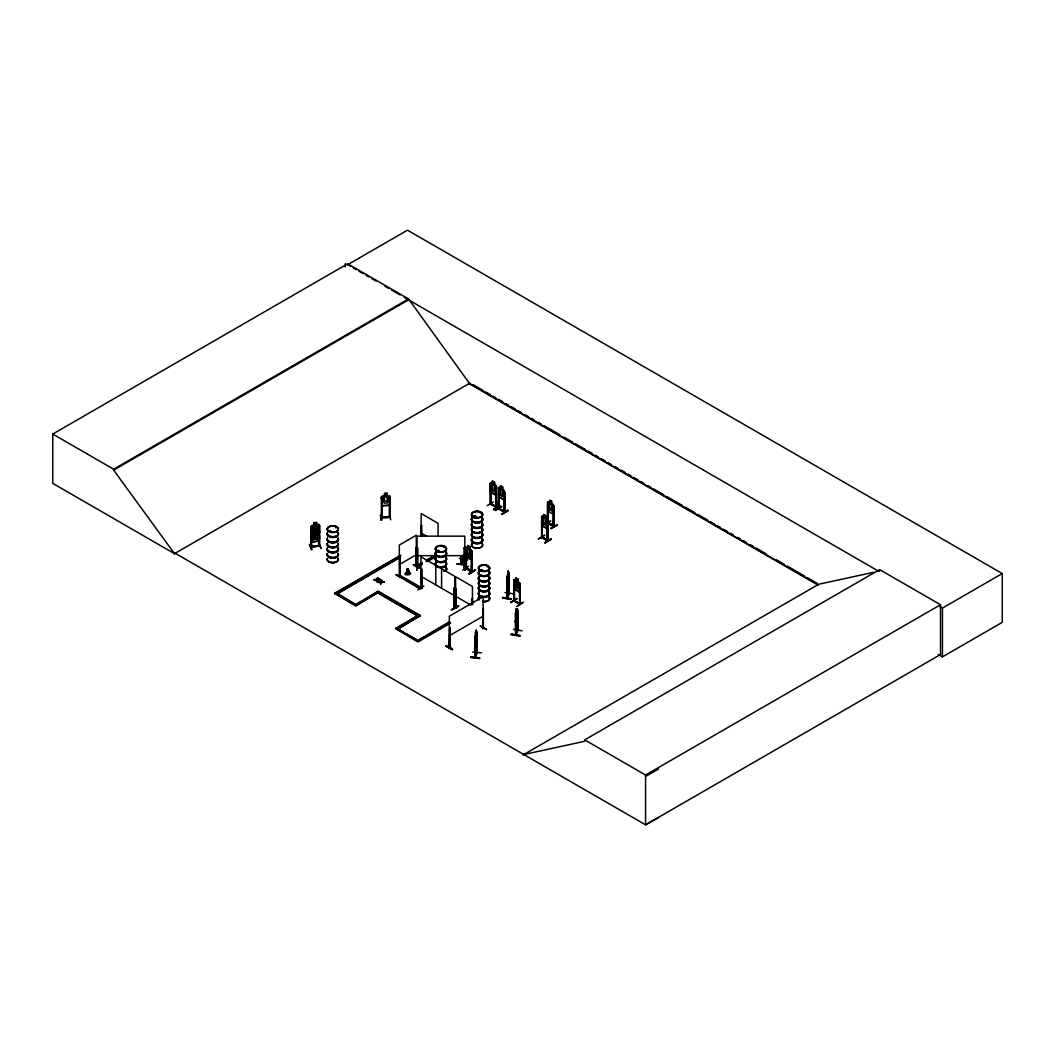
<?xml version="1.0" encoding="UTF-8"?>
<svg xmlns="http://www.w3.org/2000/svg" width="1055" height="1055" viewBox="0 0 1055 1055"><rect width="100%" height="100%" fill="white"/><g stroke="black" fill="none" stroke-linecap="round" stroke-linejoin="round"><path stroke-width="1.5" d="M475.528 657.331C475.871 653.981 473.062 663.054 477.031 652.781M407.626 572.469C406.07 561.603 412.822 577.336 406.452 573.907L407.744 568.619L408.443 572.549M475.423 638.895L475.277 640.029M463.396 556.104C464.16 561.181 458.978 571.639 461.286 556.143M463.185 559.361L461.272 563.621L463.488 559.401M461.787 555.734C459.624 570.992 464.029 562.711 463.699 556.156M508.853 593.503L506.888 597.658L507.521 598.08L508.22 574.276L507.561 580.29M508.853 593.306L509.433 592.804L507.284 598.515L507.218 576.637L508.246 570.94L508.325 573.485M516.132 609.342L515.341 614.221L515.433 635.216L517.886 629.637M515.974 634.068C514.972 635.928 516.871 631.167 517.491 630.297M474.935 643.128C475.212 649.906 479.498 626.802 475.225 645.027L475.528 646.135L476.095 644.592M508.932 579.024L508.84 581.898L509.051 578.997M517.332 618.639L515.578 622.49L517.543 615.738M470.675 657.463C497.736 660.483 452.7 654.39 479.524 657.924M470.767 657.133L479.432 658.557M479.511 658.294L470.781 656.79M456.947 564.016L464.2 565.045M511.424 598.726C484.627 594.796 529.623 601.667 502.628 598.08M502.615 598.159L502.734 597.473M511.108 634.886C538.037 638.354 493.265 631.483 519.917 635.492M519.917 635.849L511.227 634.213M407.085 574.21L407.507 568.777L406.175 573.458M475.568 642.033L475.159 645.99L475.686 642.218L476.016 643.629M476.478 637.167L475.568 641.466L475.251 640.372M474.908 641.427C476.333 626.169 472.627 663.252 476.425 647.902M475.027 657.687L474.935 636.719L476.609 631.457L477.031 653.282L476.715 631.47M402.443 578.364L396.087 574.698L402.614 578.298M402.588 577.942L396.218 574.606M475.04 642.706L475.343 641.071L474.935 642.178M407.612 568.645L406.32 572.997M458.727 606.084L452.279 609.698L458.595 606.032M406.452 573.907L407.56 568.843M330.123 530.546L328.975 531.219L330.65 531.219M335.648 527.619L336.136 527.078M336.294 527.619L335.872 527.513M438.273 550.868L437.456 550.486L438.577 550.446M437.97 550.38L438.84 550.802L437.97 551.185M444.564 547.4L443.733 547.189L444.656 547.176M473.299 516.541L474.803 516.765M474.486 516.845L473.642 516.528M474.381 516.897L474.71 516.541M474.948 516.752L473.669 516.185M480.091 512.73L480.829 512.941M481.7 569.779L480.289 570.056M481.898 570.056L481.225 569.595M487.107 566.522L487.832 566.522L487.133 566.179M457.039 563.752L464.319 564.359M502.708 597.895L511.438 599.121M445.843 646.056C451.817 646.57 457.54 653.612 445.843 646.056L452.239 649.669M446.16 645.792L452.516 649.471M475.871 641.48L475.343 646.359M494.413 484.68L495.837 485.419C488.03 477.783 490.048 487.239 490.905 492.342L495.85 495.125L495.837 485.419L496.562 486.698L496.562 507.679L490.219 504.013L490.324 483.098L492.408 483.441M495.85 495.125L496.562 493.147M504.62 497.855L504.039 499.846L499.081 497.063L498.448 494.307L499.16 497.024L503.987 499.74L504.752 497.868M519.284 591.855L514.51 589.086L513.745 586.422L514.365 589.191L519.337 591.961L519.917 583.56L514.405 579.512L513.745 579.986L514.312 601.284M519.337 591.961L519.983 590.022M547.743 526.537L547.176 528.515L547.888 526.55M553.901 512.189L553.11 514.194L548.231 511.385L547.65 508.576L548.297 511.345M471.229 559.519L471.954 557.449L471.295 559.48L466.297 556.737L465.651 547.545L466.389 547.018L467.813 547.822L466.772 548.191L466.772 552.675L467.813 555.194L469.778 556.302L470.833 554.97L469.923 546.609L467.747 545.461L467.813 557.594M475.634 636.653L476.122 634.846M475.634 637.457L476.003 636.468M475.515 638.908L475.04 640.029L476.517 636.218M476.122 637.246L476.438 636.112M475.528 639.739L476.095 638.183M475.04 642.192L475.436 641.084M475.528 644.223L476.161 633.514L475.568 639.554L476.161 637.998M476.438 645.779L475.027 649.682L476.517 645.752M476.056 643.563L475.818 641.335M475.673 631.985L476.28 630.191L476.438 647.941L476.728 642.891M475.673 632.789L476.056 631.8M477.229 633.264L477.124 653.19M475.225 656.672L477.163 652.478M475.66 634.279L475.541 631.84L475.304 657.779L476.728 652.742M318.689 538.854L311.964 539.778L318.689 538.854L319.665 536.322M311.12 539.738L312.016 542.046L318.716 541.07L319.665 538.472M376.78 581.661L377.426 579.67L380.13 579.314L377.426 580.079L377.519 577.81L376.78 581.661L376.266 580.962C378.996 578.536 372.639 579.274 374.63 580.408L376.793 580.118M380.895 583.626L381.633 580.184L380.908 582.492L378.257 582.109L381 581.753M380.895 584.035L382.147 580.487M381.633 580.184L381 582.162L378.257 582.505M384.363 495.903L381.435 496.905L382.332 505.688L389.216 505.345L390.218 502.905M389.216 505.345L390.205 502.853M377.519 579.736L378.033 578.114M380.38 583.745L380.908 582.083M467.958 559.836L459.242 558.306M507.547 574.988L508.339 570.953M507.679 573.538L508.114 572.549M509.024 572.654L506.835 577.481L506.928 598.475L509.235 593.253M507.152 578.457L507.152 597.974M509.367 574.039L509.196 594.044L508.827 572.232M507.178 585.776L508.84 581.898L507.178 585.776L506.928 583.943M505.002 592.554L513.706 593.82M507.112 597.987L509.143 593.543M516.185 610.278L516.607 608.484L516.185 609.474C517.464 605.24 517.596 617.03 516.066 618.955L515.71 617.861M517.53 609.394L515.341 614.221M516.818 610.225L517.319 608.972M515.948 615.236L515.79 635.255L516.04 611.729M517.86 610.779L517.649 630.798L517.451 609.289L517.649 630.798M513.495 629.294L522.093 630.837M517.886 629.598L517.741 630.705M515.829 635.163L517.926 630.257M493.45 502.022L487.12 505.662M501.639 506.756L495.309 510.106M538.432 539.092L544.776 535.122L538.485 538.775M550.776 521.065L546.938 523.254M319.612 545.356C316.645 546.569 308.917 545.066 311.766 547.189M310.829 547.123L319.335 545.87M318.742 545.264L318.847 546.226L319.335 545.158M417.82 589.837L423.82 586.053M462.552 570.148L468.578 566.324M510.594 602.55L516.858 598.858M309.326 544.723L311.924 549.721L309.748 544.604M309.748 544.327L311.449 549.747M381.158 520.352L380.42 515.143L381.607 519.93M420.905 588.189L420.985 556.816L454.797 576.333L454.573 607.258M421.024 588.255L421.341 588.07M469.844 549.062L471.954 551.092L472.033 572.1L465.664 568.54L465.914 567.616M471.255 549.853L465.717 547.492L465.717 568.579L466.508 568.619M471.915 572.061C473.88 570.465 458.965 564.807 471.321 571.19M471.308 571.731L471.611 552.082L472.178 571.902M513.666 600.902L520.062 604.502L520.049 583.534L519.324 582.268M514.629 600.4L513.956 600.018L514.194 601.231M514.55 601.113L514.55 588.097M416.844 570.135L416.857 565.915L416.804 570.148M490.733 504.382L490.509 484.403L491.142 504.29L490.232 504.092L490.443 503.182M504.145 511.385C509.314 513.218 490.113 503.974 504.039 511.49M500.518 488.214L499.107 487.397L504.752 491.419L504.435 511.926M547.835 503.446L548.178 523.465L548.415 510.29M541.532 537.443L542.244 537.826L541.835 517.807M547.888 540.371L541.769 536.586L542.046 537.786L542.402 523.016M553.282 525.693C556.565 526.788 546.134 521.223 548.257 522.753M543.721 514.444L543.721 517.003L543.655 514.484L545.804 515.644L545.672 518.124L546.701 519.522L546.701 524.005L545.672 525.337L543.721 524.216L542.692 521.684L542.692 517.201C543.536 515.315 541.756 516.831 547.123 518.889L547.888 520.089L547.888 541.083L547.189 540.74L548.007 540.147M547.163 540.701L547.585 502.18L548.323 501.666L553.057 504.567L551.752 503.723L551.818 501.283L549.734 500.083L549.734 502.642L548.692 502.839L548.692 507.323L549.734 509.842L551.673 510.963L552.715 509.644L552.715 505.16L551.818 503.683M542.336 516.132L541.835 537.325L548.099 540.951L547.69 540.331M449.562 628.2L449.496 647.744L449.971 646.504M483.427 628.226L482.728 628.569L483.15 608.55L482.517 628.437L483.375 628.2L483.375 608.669M475.409 657.74L475.423 636.495M318.122 534.555L316.698 536.678L314.034 537.074L312.61 535.36M316.737 538.947L318.162 536.824L318.122 530.072L316.698 529.478M399.291 576.373L399.357 545.013L416.25 535.254L416.527 566.786M461.668 564.333L461.483 555.695M437.192 550.842L437.667 550.868M481.673 569.977L480.473 569.779M481.871 570.175L480.315 570.175M487.779 566.509L487.344 566.601M318.663 546.015L318.663 526.498L319.52 526.564L318.663 526.498M311.12 531.14L311.99 530.085L318.663 529.162L319.665 529.861M312.043 532.366L311.133 533.355L312.043 532.366L318.663 531.324L319.665 532.023M319.441 526.392L319.454 546.147L319.612 525.087L318.61 524.375L311.95 525.311L311.067 526.353L311.106 547.321L319.349 545.897M417.015 566.799L417.886 567.696L417.793 548.007L416.989 548.191M463.923 567.023L464.886 566.997L463.897 567.194M399.674 576.531L399.858 556.829M455.813 588.73L455.786 608.287L456.037 588.598M381.528 496.931L382.398 496.021L389.19 495.665L390.205 496.404L390.113 517.385L389.981 516.449L381.303 517.148M483.335 627.54L482.728 627.857M482.61 628.345L483.375 628.213M382.147 517.095L381.251 517.662L390.179 517.201M382.266 517.28L382.147 498.092L381.343 498.131L382.147 498.092M389.374 516.515L389.361 517.187M329.068 530.836L329.819 531.192M330.347 531.021L329.411 531.404M438.669 550.961L437.97 551.119M499.173 487.357L498.448 487.872L499.121 509.156L499.266 494.347M542.31 516.027L541.571 516.541L541.637 537.509M513.811 580.052L514.471 579.472M312.662 533.144L314.087 532.142L313.942 527.408L316.817 527.038M417.767 567.01L416.923 567.023M464.015 566.799L463.923 567.735L464.886 567.709L464.793 536.151L416.989 536.151L417.081 567.761L417.872 567.722M464.767 567.722L464.886 566.812M416.474 566.759L416.25 547.11L416.514 566.812M416.198 566.957L416.474 547.242M413.375 564.702L419.758 568.394L413.244 564.768M467.747 545.461L467.879 547.954M469.923 546.609L469.778 558.702M471.954 551.092L471.176 549.892M421.209 568.553L421.301 588.097L420.048 588.954L398.922 576.135L400.148 575.423L421.275 587.622L420.048 588.334L398.922 576.135M465.941 548.851L466.033 568.394L472.178 571.929M471.387 571.757L471.611 552.082M472.178 552.411L471.387 552.213M421.749 587.635L420.919 587.45L421.631 587.859M469.027 573.498C489.058 562.315 455.879 581.832 475.33 569.845M475.33 570.122L469.079 573.88M469.33 574.039L475.291 569.792M454.441 587.74L454.164 607.416L454.441 587.74L455.008 607.509M455.008 588.07L454.217 587.872M454.217 606.757L454.692 606.981M454.164 607.416L455.008 607.561M458.477 606.058C452.358 608.92 445.619 612.995 458.477 606.032M514.326 581.714L513.759 581.384L514.392 601.271M519.35 603.592L519.864 604.475L519.429 584.628L520.221 584.826L520.286 604.383L513.97 600.783L513.811 579.947M520.221 584.826L519.429 584.628M514.009 600.071L514.392 600.559M510.646 602.642L516.95 598.554L510.646 602.247M486.513 629.505L480.487 626.063M519.574 603.974L519.64 584.496M517.029 606.282L523.359 602.22L517.108 606.282M482.583 627.606L482.926 628.529M449.905 627.738L449.272 647.625L449.338 616.212L483.15 596.695L483.019 628.068M421.67 525.443L421.67 536.415M472.139 604.436L472.363 598.04L472.653 604.462M175.288 553.308L174.603 553.717L52.75 483.361L52.75 434.067L347.675 263.79L408.562 298.934L469.449 383.387L818.047 584.655M347.675 263.79L347.675 264.7L407.481 230.175L1002.25 573.564L1002.25 622.358L942.445 656.883L938.172 654.403M52.75 434.067L113.637 469.211L408.562 298.934M658.478 817.467L645.568 824.825L175.209 553.268L174.51 553.664L113.637 470.121L408.562 299.844M174.51 553.664L470.134 382.991M492.408 481.199L494.492 482.241L494.492 484.641M496.404 507.613L496.14 487.661L496.786 507.547L490.443 503.894M496.72 487.99L495.929 487.792M498.699 489.138L499.266 489.467M503.947 490.193L502.668 489.375L502.536 487.054L500.598 485.933L499.556 493.015L500.598 495.534L502.536 496.654L503.578 495.336L503.578 490.852L502.536 489.454L502.668 486.975L500.598 485.775L500.598 488.333M504.105 512.057L504.105 492.514L504.91 492.725L504.976 512.282L498.699 508.655L498.699 494.017M504.91 492.725L504.105 492.514M334.633 593.253L355.759 605.451L378.125 592.541L355.759 606.058L334.633 593.253L335.859 592.541L356.999 605.346M335.899 592.554L400.689 555.154M334.633 593.86L358.436 580.158M361.245 578.522L400.689 555.761M400.518 556.671L337.125 593.873L400.518 557.277M496.14 492.54L496.272 507.178M493.859 509.644L500.189 505.938L493.846 509.605M399.357 564.53L416.25 554.772M499.028 509.156C500.809 508.484 497.142 507.336 499.121 508.444M495.349 510.515L501.692 506.44L495.349 510.106M501.692 514.167L508.062 510.132L501.784 514.167M508.378 510.673L502.048 514.352M422.158 562.592L416.527 565.836L417.767 566.548L421.987 564.109M426.391 560.152L434.845 555.273M422.158 563.199L416.527 566.456L417.767 567.168L421.987 564.728M426.391 560.759L433.434 556.697M398.922 576.755L400.148 576.043L410.013 581.727M407.652 571.757C398.051 576.703 417.622 574.896 407.876 571.757M426.207 561.669L436.071 555.985M427.618 561.471L436.071 556.592M420.378 615.513L398.012 629.031L420.378 615.513L378.125 591.117L355.759 604.634M357.17 603.829L361.39 601.39M364.212 599.754L375.475 593.253M419.151 616.832L376.886 591.829L378.125 591.723L420.378 616.12M547.585 502.18L547.822 541.044L541.611 537.457M553.163 504.461L553.901 505.727L553.888 526.722L553.453 525.469M553.479 506.703L553.189 526.313L553.479 506.703L554.112 526.59L547.558 523.056L553.783 526.682M554.046 507.033L553.255 506.835M545.738 518.084L547.888 520.089M541.571 522.977L542.217 525.746L547.097 528.555L542.27 525.693L541.716 522.964M547.242 521.196L548.033 521.394L547.242 521.196L547.242 540.793M546.675 523.161L550.486 520.959M550.868 528.107L557.515 524.981L551.172 528.647M550.895 528.45L557.211 524.744M541.637 536.797L542.046 537.074M547.176 540.16L542.468 537.193M450.591 623.083L417.912 641.941L395.559 628.424L417.912 615.513L396.786 628.318L417.912 640.517M544.855 542.468L551.198 538.815L545.171 543.009M517.965 579.09L515.895 577.889L515.895 580.448L514.853 580.646L514.853 585.129L515.895 587.648L517.834 588.769L518.875 587.45L517.965 579.09L517.9 581.529M449.351 621.764L416.685 641.229M419.521 639.594L423.78 637.128M426.629 635.492L443.68 625.655M446.516 624.006L449.351 622.371M395.559 628.424L417.912 641.335L450.591 622.463M449.338 635.73L483.15 616.212M523.122 754.932L818.746 584.246L873.21 572.403M523.808 754.523L584.694 741.283L584.694 739.871L879.619 569.595L940.506 604.739L940.506 654.548L645.568 824.825L645.568 775.016L940.506 604.739M879.619 571.006L878.934 571.414L404.316 297.391M939.623 606.454L942.445 608.089L1002.25 573.564M645.568 776.44L658.478 769.082M311.832 547.202L311.7 527.474L310.922 527.592L311.027 547.294M407.652 568.896L409.353 573.3M390.152 516.713L389.242 516.752M390.034 517.451L381.462 517.86M421.248 587.358L421.631 588.571L421.565 569.014M454.375 606.506L454.771 607.759M519.574 603.262L520.181 603.566M496.074 506.426L496.483 507.679M504.264 511.161L504.659 512.413M316.724 527.131L313.942 527.408M316.843 529.254L313.968 529.623L312.61 530.876L312.662 537.628L314.087 539.342M314.034 530.665L316.698 530.283M314.087 532.946L316.737 532.551M314.034 535.149L316.698 534.766M318.716 541.07L311.99 541.993L311.212 539.712L311.159 526.366M313.994 525.1L313.902 522.634L316.777 522.291L316.685 524.783L318.109 525.377L318.109 529.861L316.685 531.984L314.021 532.366L312.596 530.639L312.596 526.155L314.021 525.153L314.021 522.753M314.021 530.441L316.685 530.072M318.636 543.404L321.116 548.429L318.992 543.391M321.102 548.389L318.57 543.088M377.519 579.327L380.13 579.314M374.143 579.723L380.13 579.723M381.633 581.701L384.244 582.096L381.541 582.452M378.257 582.109L384.244 582.096M374.143 580.131L376.886 579.788M381.541 582.044L384.244 581.687M417.081 567.471L417.767 567.498M476.095 637.391L475.343 648.284L475.04 647.19M481.093 569.542L480.579 570.214M311.594 546.239L318.57 545.514M465.941 567.656L466.508 568.671M466.244 568.118L465.637 567.775M490.826 503.67L490.206 503.341M490.615 503.947L490.509 484.403M553.809 526.01L548.481 522.832M387.185 493.384L387.198 495.837L388.662 496.562L388.662 501.046L387.198 503.05L384.455 503.182L382.991 501.336L382.991 496.852L384.455 495.982L384.35 493.45C389.269 490.773 385.378 497.34 389.19 495.665M389.282 497.736L390.113 497.868L389.282 497.736L389.335 517.451M389.203 505.292L382.332 505.688M389.928 514.655L390.667 519.799M463.989 548.007L464.793 548.007L463.989 548.007L464.015 567.722L464.767 567.498M464.886 567.208L464.925 570.201L465.347 567.564M416.989 555.669L436.111 555.669M445.672 555.669L464.793 555.669M474.816 647.862L475.119 649.695M476.187 632.578L476.187 630.178M481.489 652.86L472.732 652.016M508.958 572.549L508.853 594.018M316.737 531.746L318.162 532.34M456.09 608.115L455.747 588.439M455.813 608.247L455.523 576.703L472.429 586.461L472.429 604.594M467.813 548.785L469.778 549.892M467.813 553.268L469.778 554.376M471.255 559.374L466.416 556.644L465.717 553.941M519.574 603.46L514.392 600.77L519.904 603.737M480.183 626.143L486.553 629.519M347.675 264.7L350.511 266.335M353.346 267.97L356.181 269.605M359.003 271.241L363.25 273.693M366.085 275.329L368.92 276.964M371.756 278.599L376.002 281.052M384.495 285.958L388.741 288.411M391.576 290.046L400.069 294.938M472.983 384.627L482.939 390.376M485.788 392.025L490.061 394.491M492.896 396.126L495.745 397.775M498.593 399.41L502.866 401.876M505.714 403.524L508.55 405.173M511.398 406.808L515.671 409.274M518.519 410.923L521.355 412.558M525.627 415.024L528.476 416.672M531.324 418.308L534.16 419.956M538.432 422.422L541.281 424.057M544.129 425.706L559.783 434.739M564.043 437.205L572.588 442.137M575.423 443.773L585.393 449.522M588.228 451.171L592.501 453.637M595.35 455.272L598.198 456.921M601.047 458.569L605.306 461.022M608.155 462.67L611.003 464.319M615.263 466.772L618.111 468.42M620.96 470.068L625.233 472.535M628.081 474.17L630.916 475.818M633.765 477.453L638.038 479.92M640.886 481.568L643.721 483.203M647.994 485.669L650.843 487.318M653.691 488.953L663.648 494.703M666.496 496.351L682.15 505.385M684.985 507.033L694.955 512.783M697.79 514.418L707.76 520.181M710.595 521.816L714.868 524.282M717.717 525.931L720.565 527.566M723.413 529.214L727.673 531.68M730.522 533.316L733.37 534.964M737.63 537.43L740.478 539.065M743.327 540.714L746.175 542.349M750.448 544.815L753.283 546.464M756.132 548.099L766.088 553.862M776.058 559.612L784.59 564.53M787.439 566.179L804.517 576.03M807.352 577.678L817.322 583.428M468.512 383.255L818.258 585.182M548.244 501.705L549.8 502.602M494.492 482.241L492.342 481.08L492.408 483.599L491.366 483.81L491.366 488.28L492.408 490.812L494.347 491.933L495.388 490.601L494.413 482.28M495.797 495.006L491.023 492.25L490.39 489.573M496.074 506.637C482.095 499.424 500.729 508.404 495.956 506.651M504.686 512.361L498.514 508.84M551.514 539.369L544.908 542.85M515.895 578.048L517.834 579.169M513.719 582.255L519.983 585.841M421.169 533.065L426.8 536.322M420.985 576.333L454.797 595.864M455.523 596.22L471.018 605.174M412.835 583.362L421.275 588.242M378.033 578.509L377.519 577.81M376.886 592.435L417.74 616.028M337.27 593.965L355.588 604.528M399.608 629.954L403.828 632.393M406.65 634.015L416.501 639.712M584.694 739.871L645.568 775.016M318.57 524.467L319.546 525.179M381.277 517.834L381.435 496.905M464.978 570.096L465.018 567.564M311.093 537.523L311.99 539.83M319.639 531.588L318.663 534.107L311.924 535.004L311.067 532.788M311.7 527.474L310.922 527.592M381.435 503.354L382.411 505.609M507.218 581.12L507.561 582.215L508.576 577.929L508.246 570.94M409.208 573.775L407.995 568.83L408.681 574.131M474.829 649.946L475.04 651.713M407.784 568.909L407.903 574.302M399.911 576.386L399.634 556.71M942.445 608.089L942.445 656.883M553.756 505.767L553.756 512.163M504.33 498.896L504.145 512.097M499.055 489.599L498.923 509.117M492.474 481.159L492.474 483.559M466.508 549.18L466.363 568.869L466.297 549.312M463.501 554.983L463.488 559.915L463.198 554.93M461.22 563.502L461.22 564.214M450.129 627.857L450.129 647.453M441.597 568.724L441.597 588.242M438.062 536.322L438.062 523.306L421.169 513.548L421.169 536.375M435.794 565.361L435.794 584.879M421.776 568.882L421.842 588.439M421.38 525.284L421.459 536.547M345.288 263.605L345.288 266.836M113.637 469.211L113.637 470.121M445.843 557.488A5.671 3.271 0 0 1 440.937 562.394A5.671 3.271 0 0 1 436.018 557.488M445.777 557.831A5.592 3.231 0 0 1 440.937 562.671A5.592 3.231 0 0 1 436.084 557.831M445.738 562.038A5.552 3.205 0 0 1 440.937 566.851A5.552 3.205 0 0 1 436.124 562.038M445.777 562.328A5.605 3.231 0 0 1 440.937 567.181A5.605 3.231 0 0 1 436.084 562.328M445.843 552.108A5.671 3.271 0 0 1 440.937 557.014A5.671 3.271 0 0 1 436.018 552.108M445.764 556.921A5.578 3.218 0 0 1 440.937 561.761A5.578 3.218 0 0 1 436.097 556.921M445.777 552.438A5.592 3.231 0 0 1 440.937 557.277A5.592 3.231 0 0 1 436.084 552.438M445.843 557.211A5.671 3.271 0 0 1 440.937 562.117A5.671 3.271 0 0 1 436.018 557.211M445.843 551.831A5.671 3.271 0 0 1 440.937 556.737A5.671 3.271 0 0 1 436.018 551.831M445.777 551.541A5.592 3.231 0 0 1 440.937 556.381A5.592 3.231 0 0 1 436.084 551.541M445.751 562.843A5.565 3.218 0 0 1 444.326 567.01A5.565 3.218 0 0 1 436.994 566.733M436.111 566.06A5.565 3.218 0 0 1 436.111 562.843M445.777 562.539A5.605 3.231 0 0 1 440.937 567.392A5.605 3.231 0 0 1 436.084 562.539M445.777 566.891A5.592 3.231 0 0 1 443.733 571.296M445.777 567.788A5.592 3.231 0 0 1 445.777 571.019M445.843 567.458A5.671 3.271 0 0 1 444.946 571.401M445.843 567.181A5.671 3.271 0 0 1 444.946 571.124M338.141 543.101A5.552 3.205 0 0 1 332.773 547.136A5.552 3.205 0 0 1 327.406 543.101M338.167 533.5A5.578 3.218 0 0 1 332.773 537.562A5.578 3.218 0 0 1 327.393 533.5M338.18 532.59A5.592 3.231 0 0 1 332.773 536.665A5.592 3.231 0 0 1 327.38 532.59M338.167 538.881A5.578 3.218 0 0 1 332.773 542.943A5.578 3.218 0 0 1 327.393 538.881M338.259 538.564A5.671 3.271 0 0 1 332.773 542.679A5.671 3.271 0 0 1 327.301 538.564M338.259 538.287A5.671 3.271 0 0 1 332.773 542.402A5.671 3.271 0 0 1 327.301 538.287M338.167 537.984A5.578 3.218 0 0 1 332.773 542.046A5.578 3.218 0 0 1 327.393 537.984M338.259 533.171A5.671 3.271 0 0 1 332.773 537.298A5.671 3.271 0 0 1 327.301 533.171M338.259 532.894A5.671 3.271 0 0 1 332.773 537.021A5.671 3.271 0 0 1 327.301 532.894M338.154 543.879A5.565 3.218 0 0 1 332.773 547.927A5.565 3.218 0 0 1 327.406 543.879M338.141 558.451A5.552 3.205 0 0 1 332.773 562.486A5.552 3.205 0 0 1 327.406 558.451A5.605 3.231 0 0 0 332.773 562.632A5.605 3.231 0 0 0 338.193 558.57M338.167 548.851A5.578 3.218 0 0 1 332.773 552.912A5.578 3.218 0 0 1 327.393 548.851M338.18 547.941A5.592 3.231 0 0 1 332.773 552.016A5.592 3.231 0 0 1 327.38 547.941M338.167 554.231A5.578 3.218 0 0 1 332.773 558.293A5.578 3.218 0 0 1 327.393 554.231M338.259 553.915A5.671 3.271 0 0 1 332.773 558.029A5.671 3.271 0 0 1 327.301 553.915M338.259 553.638A5.671 3.271 0 0 1 332.773 557.752A5.671 3.271 0 0 1 327.301 553.638M338.167 553.334A5.578 3.218 0 0 1 332.773 557.396A5.578 3.218 0 0 1 327.393 553.334M338.259 548.521A5.671 3.271 0 0 1 332.773 552.649A5.671 3.271 0 0 1 327.301 548.521M338.259 548.244A5.671 3.271 0 0 1 332.773 552.372A5.671 3.271 0 0 1 327.301 548.244M338.167 558.754A5.578 3.218 0 0 1 332.773 562.816A5.578 3.218 0 0 1 327.393 558.754M488.966 576.821A5.671 3.271 0 0 1 484.06 581.727A5.671 3.271 0 0 1 479.141 576.821M488.887 577.151A5.578 3.218 0 0 1 484.06 581.991A5.578 3.218 0 0 1 479.221 577.151M488.861 581.371A5.552 3.205 0 0 1 484.06 586.184A5.552 3.205 0 0 1 479.247 581.371M488.9 581.661A5.605 3.231 0 0 1 484.06 586.514A5.605 3.231 0 0 1 479.207 581.661M488.9 581.872A5.605 3.231 0 0 1 484.06 586.725A5.605 3.231 0 0 1 479.207 581.872M488.966 571.428A5.671 3.271 0 0 1 484.06 576.333A5.671 3.271 0 0 1 479.141 571.428M488.9 576.241A5.592 3.231 0 0 1 484.06 581.094A5.592 3.231 0 0 1 479.207 576.241M488.9 571.77A5.592 3.231 0 0 1 484.06 576.61A5.592 3.231 0 0 1 479.207 571.77M488.966 576.531A5.671 3.271 0 0 1 484.06 581.45A5.671 3.271 0 0 1 479.141 576.531M488.966 571.151A5.671 3.271 0 0 1 484.06 576.056A5.671 3.271 0 0 1 479.141 571.151M488.9 570.861A5.592 3.231 0 0 1 484.06 575.7A5.592 3.231 0 0 1 479.207 570.861M488.966 592.158A5.671 3.271 0 0 1 484.06 597.077A5.671 3.271 0 0 1 479.141 592.158M488.887 592.501A5.578 3.218 0 0 1 484.06 597.341A5.578 3.218 0 0 1 479.221 592.501M488.887 582.162A5.578 3.218 0 0 1 484.06 586.989A5.578 3.218 0 0 1 479.221 582.162M488.9 597.011A5.605 3.231 0 0 1 488.505 600.598A5.605 3.231 0 0 1 482.61 601.746M478.64 599.464A5.605 3.231 0 0 1 479.207 597.011M488.966 586.778A5.671 3.271 0 0 1 484.06 591.684A5.671 3.271 0 0 1 479.141 586.778M488.9 591.591A5.592 3.231 0 0 1 484.06 596.444A5.592 3.231 0 0 1 479.207 591.591M488.9 587.121A5.592 3.231 0 0 1 484.06 591.961A5.592 3.231 0 0 1 479.207 587.121M488.966 591.881A5.671 3.271 0 0 1 484.06 596.8A5.671 3.271 0 0 1 479.141 591.881M488.966 586.501A5.671 3.271 0 0 1 484.06 591.407A5.671 3.271 0 0 1 479.141 586.501M488.9 586.211A5.592 3.231 0 0 1 484.06 591.051A5.592 3.231 0 0 1 479.207 586.211M481.977 523.306A5.671 3.271 0 0 1 477.071 528.212A5.671 3.271 0 0 1 472.165 523.306M481.911 523.636A5.592 3.231 0 0 1 477.071 528.476A5.592 3.231 0 0 1 472.231 523.636M481.884 527.856A5.552 3.205 0 0 1 477.071 532.67A5.552 3.205 0 0 1 472.258 527.856M481.924 527.975A5.605 3.231 0 0 1 477.071 532.815A5.605 3.231 0 0 1 472.218 527.975M481.924 528.146A5.605 3.231 0 0 1 477.071 532.999A5.605 3.231 0 0 1 472.218 528.146M481.977 517.913A5.671 3.271 0 0 1 477.071 522.832A5.671 3.271 0 0 1 472.165 517.913M473.062 517.24A5.671 3.271 0 0 1 475.607 516.396M481.911 522.739A5.592 3.231 0 0 1 477.071 527.579A5.592 3.231 0 0 1 472.231 522.739M481.911 518.256A5.592 3.231 0 0 1 477.071 523.095A5.592 3.231 0 0 1 472.231 518.256M473.115 517.583A5.592 3.231 0 0 1 475.62 516.752M481.977 523.029A5.671 3.271 0 0 1 477.071 527.935A5.671 3.271 0 0 1 472.165 523.029M481.977 517.636A5.671 3.271 0 0 1 477.071 522.555A5.671 3.271 0 0 1 472.165 517.636M473.062 516.963A5.671 3.271 0 0 1 475.607 516.119M481.911 517.346A5.592 3.231 0 0 1 477.071 522.199A5.592 3.231 0 0 1 472.231 517.346M473.115 516.686A5.592 3.231 0 0 1 475.62 515.842M481.977 538.657A5.671 3.271 0 0 1 477.071 543.562A5.671 3.271 0 0 1 472.165 538.657M481.911 538.986A5.592 3.231 0 0 1 477.071 543.826A5.592 3.231 0 0 1 472.231 538.986M481.924 543.325A5.605 3.231 0 0 1 477.071 548.165A5.605 3.231 0 0 1 472.218 543.325M481.898 528.647A5.565 3.218 0 0 1 477.071 533.461A5.565 3.218 0 0 1 472.244 528.647M481.924 543.496A5.605 3.231 0 0 1 477.071 548.349A5.605 3.231 0 0 1 472.218 543.496M481.977 533.263A5.671 3.271 0 0 1 477.071 538.182A5.671 3.271 0 0 1 472.165 533.263M481.911 538.09A5.592 3.231 0 0 1 477.071 542.929A5.592 3.231 0 0 1 472.231 538.09M481.911 533.606A5.592 3.231 0 0 1 477.071 538.446A5.592 3.231 0 0 1 472.231 533.606M481.977 538.38A5.671 3.271 0 0 1 477.071 543.285A5.671 3.271 0 0 1 472.165 538.38M481.977 532.986A5.671 3.271 0 0 1 477.071 537.905A5.671 3.271 0 0 1 472.165 532.986M481.911 532.696A5.592 3.231 0 0 1 477.071 537.549A5.592 3.231 0 0 1 472.231 532.696M474.935 642.126L474.816 643.576L474.935 642.126M317.885 535.689L316.975 535.9L315.405 533.817L312.939 536.507L314.799 533.368L313.019 530.889L315.366 532.749L317.779 530.19L315.973 533.223L317.885 535.689M516.726 611.016L516.066 617.03L516.726 611.016M380.815 515.077L381.528 520.286L380.789 515.104M499.885 505.437L493.503 509.446L499.885 505.437M316.223 527.553L314.509 527.803L314.509 528.595L316.223 528.344L316.223 527.553M316.263 529.821L314.561 530.072L314.561 530.863L316.263 530.612L316.263 529.821M316.737 537.035L314.087 537.417L314.021 525.957L316.685 525.588L316.737 537.035M316.21 522.845L314.495 523.095L314.495 523.887L316.21 523.649L316.21 522.845M386.697 493.859L384.943 493.951L384.943 494.755L386.697 494.663L386.697 493.859M387.198 496.641L384.455 496.786L384.455 501.257L387.198 501.125L387.198 496.641M515.433 620.683L515.578 622.49L515.46 620.617M469.422 546.899L468.169 546.187L469.422 547.703L469.422 546.899M551.33 501.56L550.077 500.848L551.33 502.365L551.33 501.56M551.673 504.567L549.734 503.446L549.734 507.93L551.673 509.051L551.673 504.567M494.004 482.517L492.751 481.805L494.004 483.322L494.004 482.517M502.193 487.252L500.94 486.526L502.193 488.056L502.193 487.252M494.347 485.524L492.408 484.403L492.408 488.887L494.347 490.008L494.347 485.524M502.536 490.245L500.598 489.124L500.598 493.608L502.536 494.729L502.536 490.245M545.316 515.921L544.077 515.209L545.316 516.726L545.316 515.921M545.672 518.928L543.721 517.807L543.721 522.291L545.672 523.412L545.672 518.928M517.491 579.366L516.238 578.641L517.491 580.158L517.491 579.366M517.834 582.36L515.895 581.239L515.895 585.723L517.834 586.844L517.834 582.36M438.142 551.422A5.565 3.218 0 0 0 446.502 548.64A5.565 3.218 0 0 0 438.142 545.857A5.565 3.218 0 0 0 438.142 551.422M438.142 551.884A5.565 3.218 0 0 0 446.502 549.101A5.565 3.218 0 0 0 438.142 546.319A5.565 3.218 0 0 0 438.142 551.884M438.128 551.607A5.605 3.231 0 0 0 446.529 548.811A5.605 3.231 0 0 0 438.128 546.002A5.605 3.231 0 0 0 438.128 551.607M329.991 531.707A5.565 3.218 0 0 0 338.352 528.924A5.565 3.218 0 0 0 329.991 526.142A5.565 3.218 0 0 0 329.991 531.707M329.991 532.155A5.565 3.218 0 0 0 338.352 529.373A5.565 3.218 0 0 0 329.991 526.577A5.565 3.218 0 0 0 329.991 532.155M328.817 531.377A5.605 3.231 0 0 0 338.193 529.927A5.605 3.231 0 0 0 331.336 525.97A5.605 3.231 0 0 0 328.817 531.377M332.773 547.466A5.578 3.218 0 0 0 338.167 543.404A5.565 3.218 0 0 1 332.773 547.479A5.565 3.218 0 0 1 327.406 543.444A5.578 3.218 0 0 0 332.773 547.466M481.251 570.768A5.605 3.231 0 0 0 489.652 567.972A5.605 3.231 0 0 0 481.251 565.177A5.605 3.231 0 0 0 481.251 570.768M481.265 571.203A5.578 3.218 0 0 0 489.639 568.421A5.578 3.218 0 0 0 481.265 565.625A5.578 3.218 0 0 0 481.265 571.203M481.251 570.94A5.605 3.231 0 0 0 489.652 568.144A5.605 3.231 0 0 0 481.251 565.348A5.605 3.231 0 0 0 481.251 570.94M488.465 600.269A5.552 3.205 0 0 0 488.861 596.721A5.565 3.218 0 0 1 488.478 600.269A5.552 3.205 0 0 1 482.61 601.416A5.565 3.218 0 0 0 488.478 600.269M479.247 596.721A5.552 3.205 0 0 0 479.247 599.926A5.565 3.218 0 0 1 479.234 596.708M474.275 517.24A5.592 3.231 0 0 0 482.663 514.444A5.592 3.231 0 0 0 474.275 511.649A5.592 3.231 0 0 0 474.275 517.24A5.592 3.231 0 0 0 482.663 514.471A5.592 3.231 0 0 0 474.275 511.675A5.592 3.231 0 0 0 474.275 517.267M474.288 517.689A5.565 3.218 0 0 0 482.636 514.906A5.565 3.218 0 0 0 474.288 512.11A5.565 3.218 0 0 0 474.288 517.689"/></g></svg>
